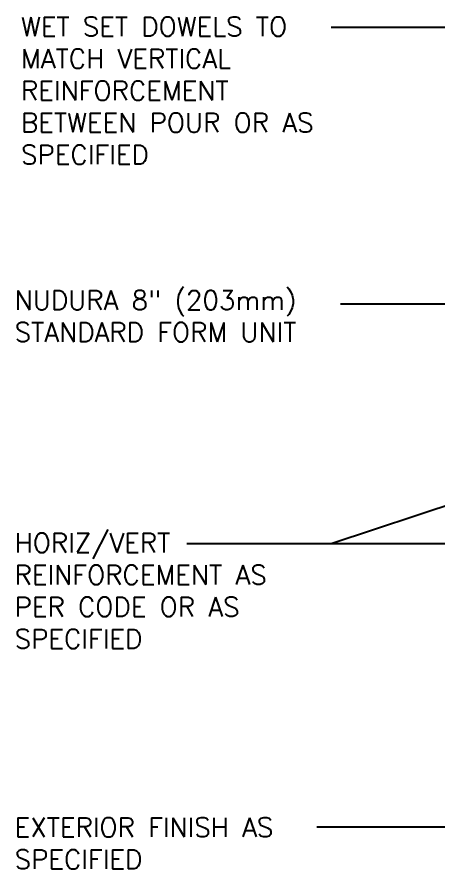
# Model space of a CAD drawing. Header units: inches. Extents: x 91.7 to 140.3, y -25.2 to 44.5.
# Drawn here: x 91.74 to 108.19, y 0.77 to 34.04 of the extents above; entities that cross this region are included whole.
import ezdxf

# ---------------------------------------------------------------- set-up
doc = ezdxf.new("R2010")
doc.units = ezdxf.units.IN
doc.header["$LTSCALE"] = 0.5
doc.header["$MEASUREMENT"] = 0
doc.layers.add('TEXT', color=4, linetype='Continuous')
doc.styles.add('DIM', font='romans.shx', dxfattribs={"width": 0.7})
doc.styles.add('ROMANS', font='romans.shx', dxfattribs={"height": 1.125})
doc.dimstyles.new('ext_12', dxfattribs={"dimscale": 12, "dimtxt": 0.09375, "dimasz": 0.09375, "dimexe": 0.09375, "dimexo": 0.0625, "dimgap": 0.0625, "dimtad": 1, "dimdec": 1, "dimzin": 3, "dimdsep": 46, "dimlunit": 4, "dimtxsty": 'DIM', "dimcen": 0.09, "dimdle": 0.09375, "dimclrt": 4, "dimadec": 0, "dimazin": 0, "dimtfac": 1, "dimtdec": 1, "dimtmove": 2, "dimatfit": 3, "dimfxl": 1, "dimfrac": 2, "dimtolj": 1, "dimtzin": 0, "dimarcsym": 0})

msp = doc.modelspace()

# ---------------------------------------------------------------- texts
at = {"layer": 'TEXT', "char_height": 0.75, "attachment_point": 4, "style": 'ROMANS'}
for s, insert, width in [('WET SET DOWELS TO MATCH VERTICAL REINFORCEMENT BETWEEN POUR OR AS SPECIFIED ', (91.89, 31.165), 13.24095), ('NUDURA 8" (203mm) STANDARD FORM UNIT', (91.64, 22.356), 16.30345), ('HORIZ/VERT REINFORCEMENT AS PER CODE OR AS SPECIFIED', (91.64, 11.628), 11.69947), ('EXTERIOR FINISH AS SPECIFIED', (91.64, 1.77), 12.15984)]:
    msp.add_mtext(s, dxfattribs=dict(at, insert=insert, width=width))

# ---------------------------------------------------------------- leaders
at = {"layer": 'TEXT'}
for points in [[(118.775, 33.632), (103.984, 33.632)], [(112.613, 22.825), (104.351, 22.825)], [(117.473, 17.926), (103.991, 13.465), (98.355, 13.465)], [(116.674, 13.465), (98.355, 13.465)], [(110.11, 2.402), (103.425, 2.402)]]:
    msp.add_leader(points, dimstyle='ext_12', override={"dimgap": 0.0625, "dimtad": 0}, dxfattribs=at)

doc.saveas('drawing.dxf')
